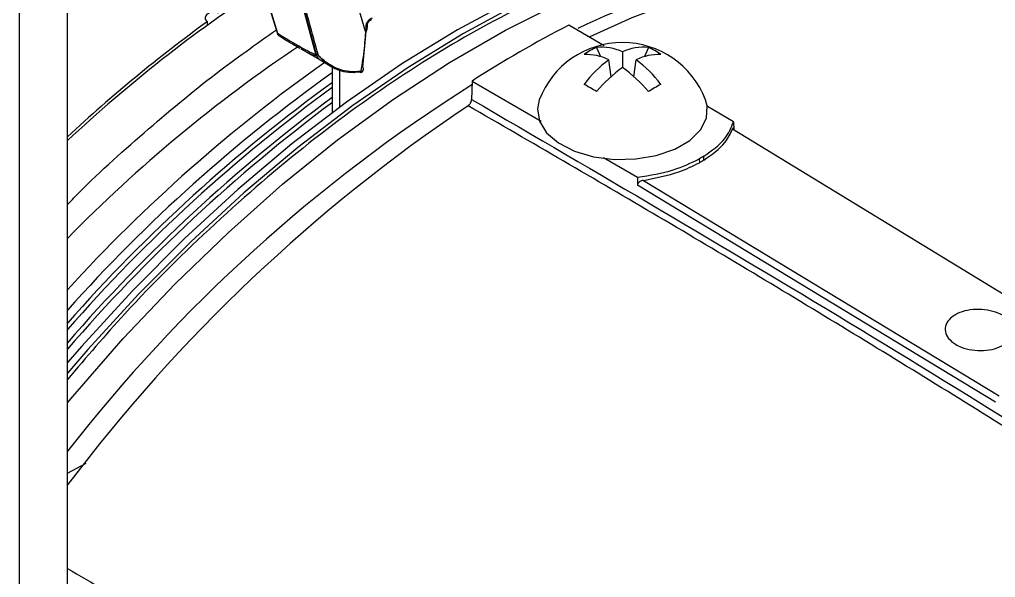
# Model space of a CAD drawing. Extents: x 16.5 to 113.1, y 4.4 to 84.5.
# Drawn here: x 80.093 to 82.798, y 12.282 to 13.829 of the extents above; entities that cross this region are included whole.
import ezdxf

# ---------------------------------------------------------------- set-up
doc = ezdxf.new("R2010")
doc.units = 0
doc.header["$MEASUREMENT"] = 0
doc.layers.add('OBJECT', color=7, linetype='CONTINUOUS')

msp = doc.modelspace()

# ---------------------------------------------------------------- linework, layer by layer
at = {"layer": 'OBJECT'}
for p, q in [((80.2264, 8.0001), (80.2264, 15.3266)), ((80.0934, 7.9233), (80.0934, 15.2498)), ((80.7397, 14.012), (80.8095, 13.786)), ((80.8097, 13.7901), (80.7415, 14.0109)), ((80.9146, 13.7332), (80.8643, 13.921)), ((80.8654, 13.9203), (80.9157, 13.7325)), ((81.0523, 13.796), (81.0192, 13.9085)), ((80.6142, 13.8135), (80.6142, 13.8233)), ((81.0444, 13.6962), (81.0536, 13.7968)), ((81.0529, 13.8104), (81.0523, 13.796)), ((81.7137, 13.7556), (81.6156, 13.8132)), ((80.8121, 13.7843), (80.8094, 13.7865)), ((80.8727, 13.748), (80.9261, 13.7172)), ((81.6926, 13.7517), (81.7034, 13.7261)), ((81.7643, 13.7392), (81.7643, 13.6954)), ((81.836, 13.7517), (81.8252, 13.7261)), ((80.9217, 13.729), (80.9157, 13.7325)), ((80.9261, 13.7172), (80.9592, 13.6981)), ((81.7325, 13.6703), (81.7264, 13.7173)), ((81.7961, 13.6703), (81.8022, 13.7173)), ((80.9603, 13.5709), (80.9603, 13.6984)), ((80.9815, 13.5866), (80.9815, 13.6892)), ((81.0392, 13.6856), (81.0217, 13.6838)), ((81.0209, 13.6827), (81.037, 13.6841)), ((81.3474, 13.6584), (81.3462, 13.6075)), ((81.3474, 13.6584), (81.5389, 13.5469)), ((82.0718, 13.5453), (81.9995, 13.5877)), ((82.0694, 13.5255), (83.0518, 12.926)), ((82.0718, 13.5453), (82.0725, 13.5235)), ((81.7117, 13.4464), (81.8057, 13.3917)), ((81.9772, 13.4425), (81.9774, 13.4317)), ((81.9901, 13.4391), (81.9899, 13.4498)), ((81.8057, 13.3917), (81.8055, 13.3693)), ((82.798, 12.768), (81.8055, 13.3693)), ((81.8225, 13.3829), (82.8085, 12.7855)), ((82.7506, 13.1098), (83.0518, 12.926)), ((80.2264, 12.5707), (80.2778, 12.5987))]:
    msp.add_line(p, q, dxfattribs=at)
at = {"layer": 'OBJECT', "flags": 128}
for points in [[(82.6149, 14.1044), (82.4836, 14.1211), (82.3474, 14.1251), (82.2069, 14.1162), (82.0627, 14.0946), (81.9153, 14.0603), (81.7654, 14.0135), (81.6136, 13.9544), (81.4605, 13.8831), (81.3067, 13.8001), (81.153, 13.7056), (80.9999, 13.6001), (80.8481, 13.484), (80.6982, 13.3577), (80.5508, 13.2218), (80.4066, 13.0769), (80.2661, 12.9235), (80.2264, 12.8779)], [(82.6319, 14.0946), (82.5006, 14.1113), (82.3644, 14.1153), (82.2239, 14.1064), (82.0796, 14.0848), (81.9323, 14.0505), (81.7823, 14.0037), (81.6305, 13.9446), (81.4774, 13.8733), (81.3237, 13.7903), (81.17, 13.6959), (81.0169, 13.5903), (80.8651, 13.4742), (80.7152, 13.3479), (80.5678, 13.212), (80.4235, 13.0671), (80.283, 12.9137), (80.2264, 12.8482)], [(80.2264, 12.7658), (80.2414, 12.7839), (80.3809, 12.944), (80.5247, 13.0958), (80.6721, 13.2387), (80.8224, 13.3721), (80.975, 13.4953), (81.1294, 13.6079), (81.2847, 13.7093), (81.4403, 13.7991), (81.5956, 13.877), (81.7499, 13.9426), (81.9026, 13.9956), (82.0529, 14.0359), (82.2002, 14.0631), (82.344, 14.0772), (82.4836, 14.0782), (82.6183, 14.0661), (82.7477, 14.0408)], [(81.6752, 13.7815), (81.7912, 13.8341), (81.9542, 13.8967), (82.1149, 13.9449), (82.2726, 13.9785), (82.4263, 13.9973), (82.5755, 14.0012), (82.7194, 13.9902), (82.8572, 13.9644)], [(81.0569, 13.8009), (81.0574, 13.811), (81.0575, 13.8153)], [(81.0392, 13.6856), (81.0391, 13.6844), (81.0389, 13.6834), (81.0387, 13.6828), (81.0385, 13.6824), (81.0383, 13.6824)], [(81.0217, 13.6838), (81.0217, 13.6827), (81.0216, 13.6818), (81.0215, 13.6812), (81.0214, 13.6809), (81.0213, 13.681), (81.0212, 13.6813), (81.0211, 13.6819), (81.0209, 13.6827)], [(81.5338, 13.606), (81.5284, 13.5811), (81.534, 13.5471), (81.554, 13.5149), (81.5873, 13.4867), (81.6317, 13.4641), (81.6844, 13.4486), (81.7421, 13.4412), (81.8012, 13.4422), (81.858, 13.4518), (81.909, 13.4691), (81.9508, 13.4933), (81.9809, 13.5227), (81.9974, 13.5555), (81.9993, 13.5896), (81.9948, 13.606)]]:
    msp.add_lwpolyline(points, dxfattribs=at)
at = {"layer": 'OBJECT'}
for centre, radius, start, end in [((82.5034, 12.0064), 1.994, 90.747, 115.6342), ((83.0064, 10.5176), 4.0722, 123.3411, 133.0546), ((83.0779, 10.4356), 4.1888, 126.0257, 132.9015), ((81.0511, 13.8018), 0.00589, 281.6413, 350.9635), ((81.0518, 13.8162), 0.00586, 281.5276, 351.9959), ((83.0932, 10.9439), 3.2275, 117.2472, 122.7474), ((83.1324, 10.3763), 4.0674, 123.8139, 135.5995), ((81.7643, 13.5183), 0.2466, 20.836, 159.164), ((81.7572, 13.6001), 0.1648, 113.0751, 126.9196), ((81.7059, 13.6162), 0.1361, 64.606, 95.6228), ((81.8227, 13.6162), 0.1361, 84.3771, 115.394), ((81.7715, 13.6001), 0.1648, 53.0803, 66.9251), ((80.9399, 13.7519), 0.0321, 217.2108, 221.1806), ((80.9269, 13.7519), 0.0224, 236.7566, 240.0193), ((80.9386, 13.7375), 0.0238, 196.5003, 238.3694), ((81.6645, 13.5934), 0.1385, 63.4129, 92.5896), ((81.9114, 13.4642), 0.3134, 126.163, 143.8844), ((81.8642, 13.5934), 0.1385, 87.4104, 116.5871), ((81.6172, 13.4642), 0.3134, 36.1156, 53.837), ((83.4879, 10.1086), 4.4119, 125.2908, 137.6675), ((81.037, 13.6923), 0.01, 277.3788, 351.6796), ((81.0396, 13.6932), 0.00768, 266.7787, 341.9011), ((81.0411, 13.6914), 0.00581, 354.6154, 55.1579), ((81.9815, 13.3886), 0.3759, 125.285, 140.2138), ((81.5472, 13.3886), 0.3759, 39.7861, 54.7152), ((83.5416, 10.0655), 4.4427, 125.5232, 138.2643), ((81.0391, 13.6843), 0.0021, 185.0659, 247.4287), ((83.5795, 10.0344), 4.4678, 125.891, 138.6343), ((83.6775, 9.9502), 4.3704, 122.223, 142.1536), ((83.5994, 10.0179), 4.4819, 126.0752, 138.8156), ((81.0341, 12.5281), 1.2829, 59.1157, 60.8897), ((82.4947, 12.5278), 1.2832, 119.1105, 120.8841), ((83.7043, 9.9147), 4.6049, 126.5764, 139.0486), ((83.7243, 9.8986), 4.6187, 126.7585, 139.2303), ((83.9143, 9.7561), 4.6199, 123.9189, 142.9648), ((83.5945, 10.6556), 3.2221, 119.8667, 120.128), ((83.5965, 10.6418), 3.2257, 119.8667, 120.1279)]:
    msp.add_arc(centre, radius, start, end, dxfattribs=at)
for centre, major_axis, ratio, start_param, end_param in [((79.4742, 14.5095), (-1.7697, 5.6286), 0.198355, 4.51127, 4.544961), ((80.5324, 13.9838), (0.3822, -0.2512), 0.030867, 5.544506, 6.265171), ((80.5539, 14.0013), (0.3616, -0.2711), 0.058139, 5.832572, 6.304437), ((80.5324, 13.9838), (0.3822, -0.2512), 0.030867, 6.265171, 6.317835), ((80.5539, 14.0013), (0.3616, -0.2711), 0.058139, 0.021251, 0.073915)]:
    msp.add_ellipse(centre, major_axis=major_axis, ratio=ratio, start_param=start_param, end_param=end_param, dxfattribs=at)
for points, knots in [([(82.6771, 14.0706), (82.6022, 14.0831), (82.4522, 14.1082), (82.2087, 14.0969), (81.9554, 14.0502), (81.6936, 13.9637), (81.4273, 13.8408), (81.1598, 13.6828), (80.8942, 13.4907), (80.6346, 13.2672), (80.4103, 13.0464), (80.2788, 12.8924), (80.2264, 12.831)], [0, 0, 0, 0, 0.10339, 0.207109, 0.310498, 0.413888, 0.517607, 0.620996, 0.724386, 0.828105, 0.931495, 1, 1, 1, 1]), ([(80.646, 13.8461), (80.6447, 13.8467), (80.6415, 13.8483), (80.6351, 13.8495), (80.6275, 13.8493), (80.6201, 13.8474), (80.6138, 13.8441), (80.6094, 13.8396), (80.6073, 13.8346), (80.6078, 13.8297), (80.6105, 13.8258), (80.6132, 13.824), (80.6142, 13.8233)], [0, 0, 0, 0, 0.073488, 0.179791, 0.286365, 0.393528, 0.501387, 0.609762, 0.718227, 0.826269, 0.933534, 1, 1, 1, 1]), ([(81.0707, 13.833), (81.0687, 13.8321), (81.0648, 13.8302), (81.0595, 13.8253), (81.0554, 13.8196), (81.0533, 13.8144), (81.053, 13.8115), (81.0529, 13.8104)], [0, 0, 0, 0, 0.2190626, 0.4380204, 0.6592172, 0.8799982, 1, 1, 1, 1]), ([(81.0576, 13.8154), (81.0576, 13.8157), (81.0577, 13.8166), (81.0585, 13.8191), (81.0602, 13.8221), (81.0629, 13.8251), (81.0659, 13.8275), (81.0681, 13.8287), (81.0689, 13.829), (81.0689, 13.829)], [0, 0, 0, 0, 0.118171, 0.279891, 0.450068, 0.636773, 0.83173, 0.99664, 1, 1, 1, 1]), ([(80.2264, 13.3159), (80.2323, 13.3221), (80.3012, 13.3939), (80.4385, 13.5166), (80.6257, 13.6739), (80.7491, 13.7606), (80.8052, 13.8)], [0, 0, 0, 0, 0.032509, 0.374179, 0.715848, 1, 1, 1, 1]), ([(81.0523, 13.796), (81.0519, 13.7907), (81.05, 13.7641), (81.046, 13.7269), (81.041, 13.6963), (81.0392, 13.6856)], [0, 0, 0, 0, 0.139683, 0.698663, 1, 1, 1, 1]), ([(80.8094, 13.7865), (80.8093, 13.7876), (80.8092, 13.7886), (80.8097, 13.7901), (80.8097, 13.7901)], [0, 0, 0, 0, 0.980028, 1, 1, 1, 1]), ([(80.811, 13.7849), (80.826, 13.7757), (80.8458, 13.7634), (80.8655, 13.7524), (80.8703, 13.7497)], [0, 0, 0, 0, 0.755923, 1, 1, 1, 1]), ([(81.0217, 13.6838), (81.0125, 13.6842), (80.9888, 13.6852), (80.9549, 13.7009), (80.9325, 13.7183), (80.9226, 13.7281), (80.9218, 13.7289), (80.9217, 13.729)], [0, 0, 0, 0, 0.244744, 0.626729, 0.967928, 0.996144, 1, 1, 1, 1]), ([(80.9217, 13.729), (80.9217, 13.7289), (80.9226, 13.728), (80.9255, 13.7248), (80.9356, 13.7146), (80.9564, 13.6982), (80.9874, 13.6833), (81.0108, 13.6829), (81.0209, 13.6827)], [0, 0, 0, 0, 0.003659, 0.034965, 0.112488, 0.381452, 0.732442, 1, 1, 1, 1]), ([(81.3363, 13.5899), (81.3375, 13.5908), (81.3392, 13.5921), (81.3413, 13.5946), (81.3427, 13.5967), (81.344, 13.5989), (81.3449, 13.6011), (81.3459, 13.6041), (81.3461, 13.6062), (81.3462, 13.6075)], [0, 0, 0, 0, 0.22696, 0.339217, 0.451476, 0.56373, 0.675988, 0.788244, 1, 1, 1, 1]), ([(81.3462, 13.6075), (81.6949, 13.4039), (82.3921, 12.9966), (83.436, 12.3405), (84.4775, 11.6548), (85.1687, 11.1686), (85.5143, 10.9255)], [0, 0, 0, 0, 0.25003, 0.500058, 0.750055, 1, 1, 1, 1]), ([(85.5032, 10.9087), (85.3388, 11.0252), (85.0046, 11.262), (84.4936, 11.613), (83.9652, 11.9675), (83.4349, 12.3135), (82.9073, 12.6485), (82.3871, 12.9696), (81.863, 13.2848), (81.5122, 13.4879), (81.3363, 13.5899)], [0, 0, 0, 0, 0.118989, 0.241992, 0.369009, 0.500039, 0.623805, 0.748387, 0.873785, 1, 1, 1, 1]), ([(81.9899, 13.4498), (82.0118, 13.4655), (82.0522, 13.4945), (82.0656, 13.5293), (82.0718, 13.5453)], [0, 0, 0, 0, 0.541514, 1, 1, 1, 1]), ([(81.9901, 13.4391), (82.012, 13.4548), (82.049, 13.4812), (82.0635, 13.5127), (82.0694, 13.5255)], [0, 0, 0, 0, 0.593383, 1, 1, 1, 1]), ([(82.0694, 13.5255), (82.0696, 13.5261), (82.0701, 13.5273), (82.0707, 13.5284), (82.0712, 13.5289), (82.0717, 13.5288), (82.0721, 13.5279), (82.0724, 13.526), (82.0725, 13.5245), (82.0725, 13.5235)], [0, 0, 0, 0, 0.152075, 0.292239, 0.422142, 0.539512, 0.75246, 0.836113, 1, 1, 1, 1]), ([(81.8057, 13.3917), (81.8402, 13.3972), (81.9037, 13.4073), (81.9541, 13.4314), (81.9772, 13.4425)], [0, 0, 0, 0, 0.54186, 1, 1, 1, 1]), ([(81.8225, 13.3829), (81.8564, 13.3894), (81.9136, 13.4004), (81.959, 13.4227), (81.9774, 13.4317)], [0, 0, 0, 0, 0.593401, 1, 1, 1, 1]), ([(81.8225, 13.3829), (81.8213, 13.3827), (81.8189, 13.3823), (81.8156, 13.3811), (81.8127, 13.3797), (81.8097, 13.3776), (81.8075, 13.3752), (81.8058, 13.3722), (81.8056, 13.3704), (81.8055, 13.3693)], [0, 0, 0, 0, 0.152075, 0.292239, 0.422142, 0.539512, 0.75246, 0.836113, 1, 1, 1, 1]), ([(82.8218, 12.9267), (82.8135, 12.9228), (82.7968, 12.9149), (82.7649, 12.9101), (82.7324, 12.9115), (82.7057, 12.9185), (82.6833, 12.9296), (82.6665, 12.9442), (82.6575, 12.9634), (82.6594, 12.9833), (82.6706, 12.9993), (82.6885, 13.0123), (82.7121, 13.0217), (82.7434, 13.0261), (82.776, 13.024), (82.8028, 13.0166), (82.8252, 13.0053), (82.842, 12.991), (82.851, 12.9723), (82.849, 12.9532), (82.8382, 12.9375), (82.8265, 12.9298), (82.8218, 12.9267)], [0, 0, 0, 0, 0.053651, 0.107302, 0.16095, 0.214596, 0.24995, 0.303685, 0.357419, 0.411167, 0.464871, 0.499999, 0.553585, 0.60717, 0.66081, 0.714534, 0.75005, 0.803721, 0.857393, 0.911044, 0.96469, 1, 1, 1, 1]), ([(80.2264, 12.3064), (80.2602, 12.2869), (80.368, 12.2246), (80.5509, 12.1189), (80.784, 11.9842), (81.0182, 11.8487), (81.2441, 11.7179), (81.3861, 11.6356), (81.4525, 11.5972)], [0, 0, 0, 0, 0.083773, 0.267021, 0.450258, 0.655967, 0.839215, 1, 1, 1, 1])]:
    msp.add_open_spline(points, degree=3, knots=knots, dxfattribs=at)

doc.saveas('drawing.dxf')
